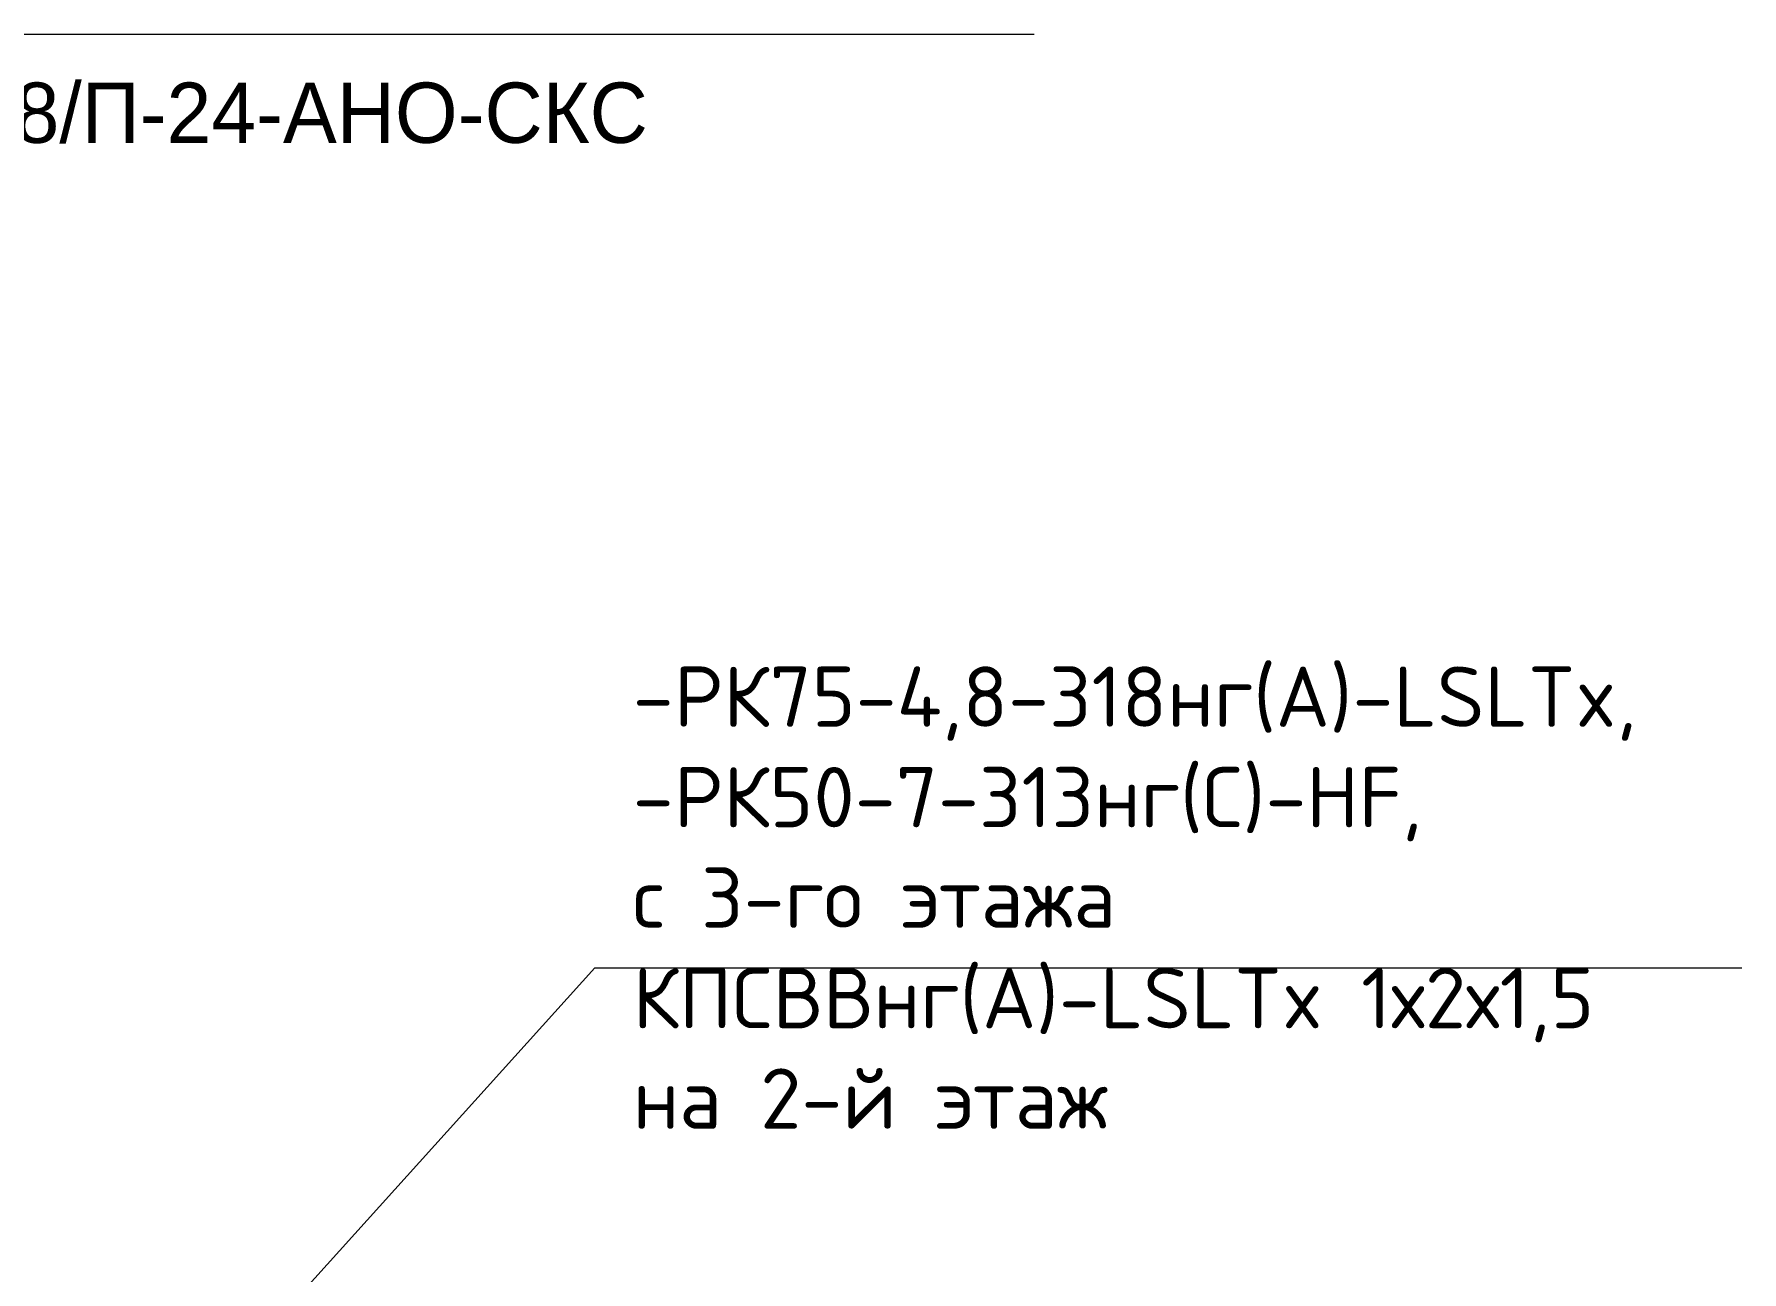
# Model space of a CAD drawing. Header units: millimetres. Extents: x -87434 to 499450, y -468665 to 122144.
# Drawn here: x -12048 to -4965, y -2606 to 2527 of the extents above; entities that cross this region are included whole.
import ezdxf

# ---------------------------------------------------------------- set-up
doc = ezdxf.new("R2010")
doc.units = ezdxf.units.MM
doc.layers.add('A-_ANOTTEXT_T', color=7, linetype='Continuous', lineweight=9)
doc.layers.add('Радиофикация', color=7, linetype='Continuous')
doc.styles.add('GOST 2.304 type A_1', font='', dxfattribs={"height": 350})
doc.styles.add('Mipgost_5', font='', dxfattribs={"height": 250})
doc.styles.get('GOST 2.304 type A_1').set_extended_font_data('GOST 2.304 type A')
doc.styles.get('Mipgost_5').set_extended_font_data('Mipgost')

msp = doc.modelspace()

# ---------------------------------------------------------------- linework, layer by layer
at = {"layer": 'Радиофикация', "color": 7, "lineweight": 9}
for points in [[(-24075.48619, -9435.22118), (-12657.54518, 2526.50436), (-7900.54518, 2526.50436)], [(-18158.95404, -10693.42021), (-9721.57345, -1345.89248), (-4964.57345, -1345.89248)]]:
    msp.add_lwpolyline(points, dxfattribs=at)

# ---------------------------------------------------------------- texts
at = {"layer": 'A-_ANOTTEXT_T', "char_height": 350, "width": 168.354375, "attachment_point": 1, "style": 'GOST 2.304 type A_1'}
for insert in [(-7815.9056, -77.53267), (-7280.12435, -77.53267), (-5811.68685, -77.53267), (-7114.75977, -613.31392), (-6777.41602, -613.31392), (-5957.20768, -613.31392)]:
    msp.add_mtext('\\fGOST 2.304 type A|b0|i0|c204|p34|; ', dxfattribs=dict(at, insert=insert))
at = {"layer": 'Радиофикация', "color": 7, "lineweight": 9, "char_height": 250, "width": 6351.5527543, "attachment_point": 1, "style": 'Mipgost_5'}
for s, insert in [('{\\C256;708/П-24-АНО-СКС}', (-12501.05644, 2325.63417)), ('{\\fISOCPEUR|b0|i0|c204|p34;\\C256;-РК75-4,8-318нг(А)-LSLTx, \\P-РК50-7-313нг(С)-HF,\\Pс 3-го этажа\\PКПСВВнг(А)-LSLTx 1х2х1,5\\Pна 2-й этаж}', (-9565.08471, -95.94435))]:
    msp.add_mtext(s, dxfattribs=dict(at, insert=insert))

doc.saveas('drawing.dxf')
